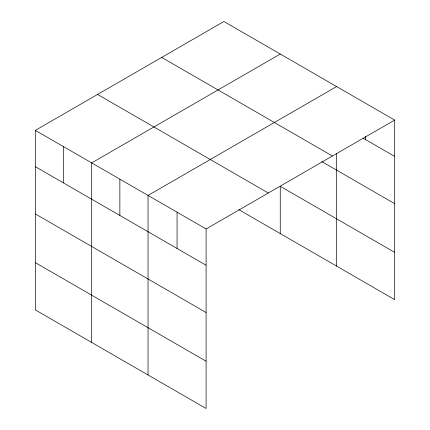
<?xml version="1.0" encoding="UTF-8"?>
<svg xmlns="http://www.w3.org/2000/svg" width="430" height="430" viewBox="0 0 430 430"><rect width="100%" height="100%" fill="white"/><g stroke="black" fill="none" stroke-linecap="round" stroke-linejoin="round"><path stroke-width="0.64" d="M394.659 120.083L223.906 21.5L35.341 130.371L35.341 309.917L206.094 408.5L206.094 228.953L394.659 120.083L394.659 299.629L238.854 209.679M336.604 153.488L336.604 266.111M280.258 54.035L91.687 162.9L91.687 342.447M336.604 86.564L148.038 195.435L148.038 374.981M363.312 138.277L394.659 156.38M161.68 57.426L332.433 156.009M321.656 161.503L394.659 203.653M394.659 252.356L280.258 186.308L280.258 233.581M97.567 94.444L268.32 193.027M35.341 130.371L206.094 228.953M35.341 166.663L206.094 265.245M35.341 213.936L206.094 312.519M35.341 262.644L206.094 361.227M365.634 136.321L365.634 139.621M177.063 212.194L177.063 248.486M119.862 179.17L119.862 215.462M63.511 146.635L63.511 182.927"/></g></svg>
